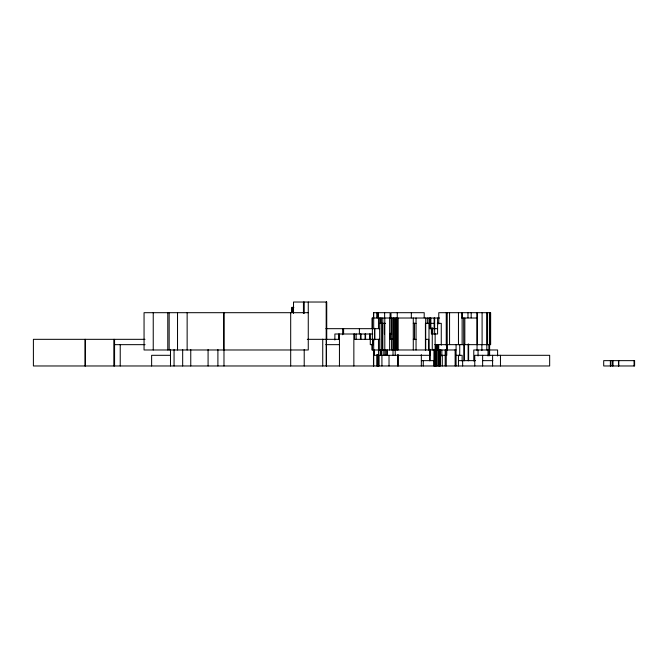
<?xml version="1.0" encoding="UTF-8"?>
<svg xmlns="http://www.w3.org/2000/svg" width="668" height="668" viewBox="0 0 668 668"><rect width="100%" height="100%" fill="white"/><g stroke="black" fill="none" stroke-linecap="round" stroke-linejoin="round"><path stroke-width="1" d="M293.853 307.355L291.816 307.355L291.816 312.541M308.265 312.691L144.054 312.691L144.054 349.982L308.265 349.982L308.265 302.028M439.619 318.018L372.134 318.018L372.134 328.673M461.621 318.018L477.244 318.018M379.666 323.345L385.528 323.345M413.283 323.345L416.047 323.345M434.125 323.345L425.416 323.345L425.416 349.982M437.248 323.345L441.264 323.345L441.264 345.181M325.85 328.673L379.666 328.673M437.59 328.673L429.457 328.673L429.457 322.861M372.777 334L334.877 334L334.877 339.995M389.653 334L391.707 334M144.998 339.327L33.4 339.327L33.4 365.972L549.664 365.972L549.664 355.309L474.764 355.309L474.764 365.972M307.305 339.327L339.277 339.327M379.666 339.327L354.599 339.327L354.599 334M393.018 339.327L390.304 339.327L390.304 333.24M413.283 339.327L416.047 339.327M425.416 339.327L428.689 339.327L428.689 349.982M114.57 344.655L145.098 344.655M325.809 344.655L339.344 344.655M373.42 344.655L370.281 344.655L370.281 339.327M434.751 344.655L446.75 344.655L446.783 355.309L439.711 355.309M447.209 344.655L490.638 344.655L490.638 312.691L438.776 312.691L438.776 323.955M456.069 349.982L371.993 349.982L371.993 344.17M170.532 355.309L151.628 355.309L151.628 365.972M456.069 355.309L462.131 355.309L462.131 361.129M421.341 360.645L434.167 360.645L434.167 365.972M458.457 360.645L475.491 360.645M482.63 360.645L492.884 360.645M634.066 360.645L634.066 365.972M618.818 360.645L618.818 365.972M618.476 360.645L618.476 365.972M613.007 360.645L613.007 365.972M612.214 360.645L612.214 365.972M610.635 360.645L610.635 365.972M610.377 360.645L610.377 365.972M500.466 355.309L500.466 365.972M497.602 355.977L497.602 349.982L473.779 349.982L473.779 360.979M492.592 355.309L492.592 365.972M490.003 312.691L490.003 344.655M489.869 312.691L489.869 344.655M489.611 312.691L489.611 355.727M489.427 312.691L489.427 344.655M489.285 344.805L489.285 349.982M489.085 344.454L489.085 355.727M488.007 349.982L488.007 355.977M487.298 312.691L487.298 344.655M486.83 312.691L486.83 349.982M482.63 355.309L482.63 365.972M482.096 312.691L482.096 344.655M481.887 344.454L481.887 350.6M478.054 349.982L478.054 355.977M477.244 312.691L477.244 344.655M477.052 312.691L477.052 350.6M471.174 312.691L471.174 317.809M468.619 344.078L468.619 360.753M468.126 344.078L468.126 360.753M467.976 312.691L467.976 317.809M464.828 318.018L464.828 344.655M464.502 344.078L464.502 360.753M463.675 318.018L463.784 360.753M462.648 360.645L462.648 365.972M462.131 312.691L462.131 344.655M461.972 312.691L461.972 317.809M459.726 344.454L459.726 355.727M458.457 312.691L458.457 344.655M458.457 355.309L458.457 365.972M456.069 344.454L456.069 365.972M455.142 349.573L455.142 365.972M449.556 312.691L449.556 344.655M447.209 312.691L447.209 349.982M446.249 312.691L446.249 345.473M446.249 354.7L446.249 365.972M445.723 349.982L445.723 355.309M445.197 349.982L445.197 365.972M442.274 355.309L442.274 365.972M441.832 349.982L441.832 355.977M440.396 349.731L440.396 365.972M439.769 349.731L439.769 365.972M439.552 349.731L439.552 365.972M439.235 349.731L439.235 365.972M438.726 344.655L438.676 365.972M437.774 344.655L437.774 365.972M437.59 318.018L437.59 334L431.403 334L431.403 328.005M437.014 344.655L437.014 349.982M436.505 349.982L436.505 365.972M436.229 344.655L436.229 349.982M435.945 349.982L435.945 365.972M435.578 344.655L435.578 365.972M435.135 333.482L435.135 349.982M434.751 349.731L434.751 365.972M434.651 318.018L434.651 334M434.125 318.018L434.125 328.673M433.941 349.289L433.941 365.972M432.755 328.005L432.755 334M432.405 328.005L432.405 334M432.254 333.482L432.254 349.982M430.86 318.018L430.86 328.673M430.468 318.018L430.468 323.345M430.468 349.982L430.468 355.309L374.498 355.309L374.498 350.132M430.326 318.018L430.326 328.673M429.992 349.289L429.992 360.753M429.858 318.018L429.858 323.345M429.858 349.982L429.858 355.309M429.791 355.543L429.791 360.753M428.99 318.018L428.99 349.982M427.336 318.018L427.336 323.17M425.7 318.018L425.7 349.982M424.205 317.868L424.205 312.691L390.989 312.691L390.989 317.885M423.27 360.645L423.27 365.972M421.341 354.7L421.341 365.972M416.047 318.018L416.047 349.982M414.477 323.17L414.477 339.67M413.283 318.018L413.283 349.982M411.329 312.691L411.329 317.885M398.111 354.7L398.111 365.972M397.919 318.018L397.919 349.982M397.844 354.7L397.844 365.972M397.752 318.018L397.752 349.982M397.26 312.691L397.26 317.885M396.5 318.018L396.5 349.982M395.222 349.982L395.222 355.309M395.147 318.018L395.147 350.132M394.888 318.018L394.888 350.132M393.394 318.018L393.394 350.132M393.018 318.018L393.018 355.309M391.707 318.018L391.707 339.327M391.565 338.643L391.565 349.982M391.097 318.018L391.097 334M390.07 317.885L390.07 312.691L373.479 312.691L373.479 317.809M389.653 318.018L389.653 349.982M389.026 355.543L389.026 365.972M387.507 350.132L387.507 355.309M387.123 350.132L387.123 355.309M385.995 349.982L385.995 355.309M384.793 318.018L384.793 355.309M384.634 312.691L384.634 317.885M384.409 323.345L384.409 334M383.173 349.982L383.173 355.309M382.814 318.018L382.814 350.157M382.463 323.345L382.463 349.982M381.921 355.543L381.921 365.972M381.319 323.345L381.319 355.309M381.127 318.018L381.127 323.195M381.102 349.982L381.102 355.309M380.785 318.018L380.785 323.195M380.159 349.982L380.159 355.309M379.666 318.018L379.666 349.982M379.09 355.543L379.09 365.972M378.464 318.018L378.464 328.673M378.464 339.327L378.464 355.309M378.364 355.543L378.364 365.972M378.313 312.691L378.313 317.885M378.021 312.691L378.021 317.809M378.021 354.7L378.021 365.972M377.504 312.691L377.504 317.809M377.504 354.7L377.504 365.972M376.769 312.691L376.769 317.809M376.769 354.7L376.769 365.972M374.873 328.33L374.873 339.67M374.498 328.33L374.498 339.77M373.696 312.691L373.721 317.809M373.696 318.018L373.696 328.673M373.696 339.327L373.721 365.972M373.479 349.573L373.479 365.972M373.061 339.327L373.061 344.655M372.702 339.327L372.702 344.655M372.377 318.018L372.377 339.67M372.377 344.17L372.377 349.982M370.197 334L370.197 339.327M369.688 334L369.688 339.327M365.58 334L365.58 339.327M365.087 334L365.087 339.327M361.037 334L361.037 339.327M360.436 334L360.436 339.327M359.392 328.673L359.392 333.85M356.153 334L356.153 339.327M353.856 334L353.856 365.972M343.602 328.673L343.602 333.85M342.659 328.673L342.659 334.76M339.444 334L339.444 365.972M338.576 334L338.576 339.327M326.727 339.327L326.727 302.028L293.511 302.028L293.511 313.426M326.41 302.028L326.41 365.972M326.276 302.028L326.276 365.972M322.736 339.16L322.736 365.972M304.216 302.028L304.216 313.426M304.216 349.473L304.216 365.972M303.447 302.028L303.447 313.426M293.269 307.355L293.269 312.515M292.208 307.355L292.208 312.541M290.689 312.691L290.689 365.972M223.98 312.691L223.98 365.972M223.73 312.691L223.73 349.982M217.902 349.573L217.902 365.972M208.082 349.573L208.082 365.972M190.756 349.573L190.756 365.972M187.14 312.691L187.14 349.982M182.673 349.573L182.673 365.972M177.529 312.691L177.529 349.982M174.064 349.573L174.064 365.972M170.49 349.573L170.49 365.972M169.154 312.691L169.154 349.982M167.785 312.691L167.785 349.982M153.239 312.691L153.239 349.982M120.232 344.655L120.232 365.972M114.57 339.327L114.57 365.972M113.836 339.327L113.836 365.972M85.496 339.327L85.496 365.972M84.928 339.327L84.928 365.972M634.6 360.645L603.705 360.645L603.705 365.972L634.6 365.972L634.6 360.645"/></g></svg>
